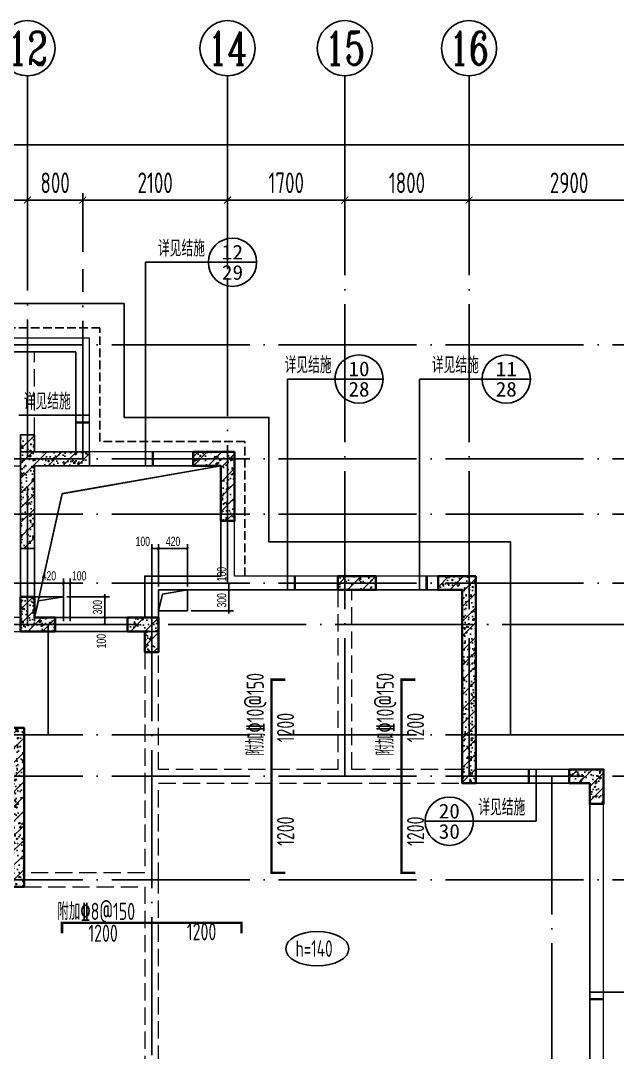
# Model space of a CAD drawing. Extents: x -1058961 to 23600, y -449123 to 2751847.
# Drawn here: x -319247 to -310597, y -391165 to -376215 of the extents above; entities that cross this region are included whole.
import ezdxf
from ezdxf.enums import TextEntityAlignment as Align

# ---------------------------------------------------------------- set-up
doc = ezdxf.new("R2010")
doc.units = 0
doc.header["$LTSCALE"] = 1000
for name, pattern in [('#P_--_20B1_001_t3$0$DASH', [0.35, 0.25, -0.1]), ('__DASH', [0.35, 0.25, -0.1]), ('DASH', [0.35, 0.25, -0.1]), ('DOTE', [2.42, 2, -0.2, 0.02, -0.2])]:
    doc.linetypes.add(name, pattern=pattern)
doc.layers.get('0').update_dxf_attribs({"linetype": 'CONTINUOUS'})
doc.layers.get('DEFPOINTS').update_dxf_attribs({"linetype": 'CONTINUOUS'})
for name, color, linetype in [('A-AXIS', 1, 'CONTINUOUS'), ('A-DOTE', 10, 'DOTE'), ('AXIS_NUM', 7, 'CONTINUOUS'), ('DIM_IDEN', 67, 'CONTINUOUS'), ('PUB_TEXT', 2, 'CONTINUOUS'), ('ROOF', 183, 'CONTINUOUS'), ('S-B板标注', 3, 'CONTINUOUS'), ('S-B板配筋', 6, 'CONTINUOUS'), ('S-B板配筋号', 7, 'CONTINUOUS'), ('S-D洞口', 4, 'CONTINUOUS'), ('S-D洞口标注', 3, 'CONTINUOUS'), ('S-L主梁线', 4, 'DASH'), ('S-Q墙填充', 252, 'CONTINUOUS'), ('S-Q墙实线', 6, 'CONTINUOUS'), ('S-Y一般标注', 3, 'CONTINUOUS'), ('S-Z柱填充', 252, 'CONTINUOUS'), ('S-Z柱实线', 6, 'CONTINUOUS'), ('看线', 251, 'CONTINUOUS')]:
    doc.layers.add(name, color=color, linetype=linetype)
doc.layers.add('平面-看线', color=45, linetype='CONTINUOUS', lineweight=15)
doc.styles.add('_TCH_AXIS', font='COMPLEX', dxfattribs={"bigfont": 'GBCBIG'})
doc.styles.add('_TCH_LABEL', font='simhei.ttf')
doc.styles.add('TSSD_Axis', font='complex.shx', dxfattribs={"width": 0.7, "bigfont": 'hztxt.shx'})
doc.styles.add('TSSD_DIMENSION', font='Tssdeng.shx', dxfattribs={"width": 0.7, "bigfont": 'tssdchn.shx'})
doc.styles.add('TSSD_REIN', font='tssdeng.shx', dxfattribs={"width": 0.7, "height": 300, "bigfont": 'tssdchn.shx'})
doc.styles.add('结构文字', font='zstxt.shx', dxfattribs={"width": 0.7, "bigfont": 'zshz.shx'})
doc.dimstyles.new('STRUCK30', dxfattribs={"dimscale": 0.33333, "dimtxt": 400, "dimasz": 121, "dimexe": 200, "dimexo": 150, "dimgap": 115, "dimtad": 1, "dimdec": 0, "dimdsep": 46, "dimtxsty": '结构文字', "dimblk": 'ARCHTICK', "dimcen": 400, "dimclrd": 3, "dimclre": 3, "dimclrt": 7, "dimadec": 0, "dimazin": 0, "dimtfac": 1, "dimtdec": 0, "dimtix": 1, "dimtmove": 2, "dimatfit": 3, "dimldrblk": '_DIMX', "dimfxl": 0, "dimtolj": 1, "dimtzin": 0, "dimarcsym": 0})
doc.dimstyles.new('TSSD_100_100', dxfattribs={"dimtxt": 300, "dimasz": 100, "dimexe": 100, "dimexo": 250, "dimgap": 100, "dimtad": 1, "dimdec": 0, "dimzin": 0, "dimdsep": 46, "dimtxsty": 'TSSD_DIMENSION', "dimblk": 'ARCHTICK', "dimcen": 0, "dimdle": 100, "dimclrt": 7, "dimadec": 0, "dimazin": 0, "dimtfac": 1, "dimtdec": 0, "dimtix": 1, "dimtmove": 2, "dimatfit": 3, "dimldrblk": 'ARCHTICK', "dimfxl": 0, "dimtolj": 1, "dimtzin": 0, "dimarcsym": 0})
pattern_1 = [(50, (79242.38, 113232.59), (215.17805, -18.82564), [22.5, -247.5]), (355, (79242.38, 113232.6), (-41.6254, 225.6576), [18, -198]), (100.4514, (79260.31, 113231.02), (173.5528, 206.8319), [19.1221, -210.3426]), (46.1842, (79242.38, 113292.6), (320.1723, -49.6557), [33.75, -371.25]), (96.6356, (79269.06, 113288.45), (280.3988, 292.2354), [28.683, -315.514]), (351.1842, (79242.38, 113292.6), (280.3986, 292.2356), [27, -297]), (21, (79272.38, 113277.59), (179.0721, -120.78567), [22.5, -247.5]), (326, (79272.38, 113277.6), (72.9946, 217.545), [18, -198]), (71.4514, (79287.3, 113267.52), (252.0668, 96.75915), [19.1221, -210.3426]), (37.5, (79242.38, 113232.59), (3.64796, 99.86816), [0, -195.6, 0, -201, 0, -198.75]), (7.5, (79242.38, 113232.59), (78.92086, 118.32351), [0, -114.6, 0, -191.1, 0, -75.75]), (327.5, (79175.48, 113232.59), (160.14673, -6.76646), [0, -75, 0, -234, 0, -310.5]), (317.5, (79145.48, 113232.59), (174.95585, 30.0315), [0, -97.5, 0, -155.4, 0, -220.5]), (45, (79242.38, 113232.59), (-106.066, 106.066), [])]

# ---------------------------------------------------------------- blocks, each defined once
blk = doc.blocks.new('ts_axno')
at = {"color": 0, "linetype": 'ByBlock', "lineweight": -2}
blk.add_circle((0, 0), 0.5, dxfattribs=at)
at = {"color": 0, "linetype": 'ByBlock', "lineweight": -2, "style": 'TSSD_Axis', "width": 0.7}
blk.add_attdef('A', text='', height=0.6, dxfattribs=at).set_placement((0, 0), align=Align.MIDDLE_CENTER)
blk = doc.blocks.new('_ArchTick')
at = {"color": 0, "linetype": 'ByBlock', "const_width": 0.15}
blk.add_lwpolyline([(-0.5, -0.5), (0.5, 0.5)], dxfattribs=at)
blk = doc.blocks.new('*D1067')
at = {"layer": 'DEFPOINTS', "color": 0}
for p in [(18500, 19250), (15700, 18250), (18500, 18250)]:
    blk.add_point(p, dxfattribs=at)
at = {"layer": 'S-Y一般标注', "color": 0, "lineweight": -2}
for p, q in [((15700, 18500), (15700, 19350)), ((18500, 18500), (18500, 19350)), ((15600, 19250), (18600, 19250))]:
    blk.add_line(p, q, dxfattribs=at)
at = {"layer": 'S-Y一般标注', "color": 0, "lineweight": -2, "xscale": 100, "yscale": 100, "zscale": 100, "rotation": 180}
blk.add_blockref('_ArchTick', (15700, 19250), dxfattribs=at)
at = {"layer": 'S-Y一般标注', "color": 0, "lineweight": -2, "xscale": 100, "yscale": 100, "zscale": 100}
blk.add_blockref('_ArchTick', (18500, 19250), dxfattribs=at)
at = {"layer": 'S-Y一般标注', "color": 7, "insert": (17100, 19500), "char_height": 300, "attachment_point": 5, "style": 'TSSD_DIMENSION'}
blk.add_mtext('\\A1;2800', dxfattribs=at)
blk = doc.blocks.new('*D1068')
at = {"layer": 'DEFPOINTS', "color": 0}
for p in [(19300, 19250), (18500, 18250), (19300, 18250)]:
    blk.add_point(p, dxfattribs=at)
at = {"layer": 'S-Y一般标注', "color": 0, "lineweight": -2}
for p, q in [((18500, 18500), (18500, 19350)), ((19300, 18500), (19300, 19350)), ((18400, 19250), (19400, 19250))]:
    blk.add_line(p, q, dxfattribs=at)
at = {"layer": 'S-Y一般标注', "color": 0, "lineweight": -2, "xscale": 100, "yscale": 100, "zscale": 100, "rotation": 180}
blk.add_blockref('_ArchTick', (18500, 19250), dxfattribs=at)
at = {"layer": 'S-Y一般标注', "color": 0, "lineweight": -2, "xscale": 100, "yscale": 100, "zscale": 100}
blk.add_blockref('_ArchTick', (19300, 19250), dxfattribs=at)
at = {"layer": 'S-Y一般标注', "color": 7, "insert": (18900, 19500), "char_height": 300, "attachment_point": 5, "style": 'TSSD_DIMENSION'}
blk.add_mtext('\\A1;800', dxfattribs=at)
blk = doc.blocks.new('*D1069')
at = {"layer": 'DEFPOINTS', "color": 0}
for p in [(23100, 19250), (21400, 18250), (23100, 18250)]:
    blk.add_point(p, dxfattribs=at)
at = {"layer": 'S-Y一般标注', "color": 0, "lineweight": -2}
for p, q in [((21400, 18500), (21400, 19350)), ((23100, 18500), (23100, 19350)), ((21300, 19250), (23200, 19250))]:
    blk.add_line(p, q, dxfattribs=at)
at = {"layer": 'S-Y一般标注', "color": 0, "lineweight": -2, "xscale": 100, "yscale": 100, "zscale": 100, "rotation": 180}
blk.add_blockref('_ArchTick', (21400, 19250), dxfattribs=at)
at = {"layer": 'S-Y一般标注', "color": 0, "lineweight": -2, "xscale": 100, "yscale": 100, "zscale": 100}
blk.add_blockref('_ArchTick', (23100, 19250), dxfattribs=at)
at = {"layer": 'S-Y一般标注', "color": 7, "insert": (22250, 19500), "char_height": 300, "attachment_point": 5, "style": 'TSSD_DIMENSION'}
blk.add_mtext('\\A1;1700', dxfattribs=at)
blk = doc.blocks.new('*D1070')
at = {"layer": 'DEFPOINTS', "color": 0}
for p in [(24900, 19250), (23100, 18250), (24900, 18250)]:
    blk.add_point(p, dxfattribs=at)
at = {"layer": 'S-Y一般标注', "color": 0, "lineweight": -2}
for p, q in [((23100, 18500), (23100, 19350)), ((24900, 18500), (24900, 19350)), ((23000, 19250), (25000, 19250))]:
    blk.add_line(p, q, dxfattribs=at)
at = {"layer": 'S-Y一般标注', "color": 0, "lineweight": -2, "xscale": 100, "yscale": 100, "zscale": 100, "rotation": 180}
blk.add_blockref('_ArchTick', (23100, 19250), dxfattribs=at)
at = {"layer": 'S-Y一般标注', "color": 0, "lineweight": -2, "xscale": 100, "yscale": 100, "zscale": 100}
blk.add_blockref('_ArchTick', (24900, 19250), dxfattribs=at)
at = {"layer": 'S-Y一般标注', "color": 7, "insert": (24000, 19500), "char_height": 300, "attachment_point": 5, "style": 'TSSD_DIMENSION'}
blk.add_mtext('\\A1;1800', dxfattribs=at)
blk = doc.blocks.new('*D1071')
at = {"layer": 'DEFPOINTS', "color": 0}
for p in [(27800, 19250), (24900, 18250), (27800, 18250)]:
    blk.add_point(p, dxfattribs=at)
at = {"layer": 'S-Y一般标注', "color": 0, "lineweight": -2}
for p, q in [((24900, 18500), (24900, 19350)), ((27800, 18500), (27800, 19350)), ((24800, 19250), (27900, 19250))]:
    blk.add_line(p, q, dxfattribs=at)
at = {"layer": 'S-Y一般标注', "color": 0, "lineweight": -2, "xscale": 100, "yscale": 100, "zscale": 100, "rotation": 180}
blk.add_blockref('_ArchTick', (24900, 19250), dxfattribs=at)
at = {"layer": 'S-Y一般标注', "color": 0, "lineweight": -2, "xscale": 100, "yscale": 100, "zscale": 100}
blk.add_blockref('_ArchTick', (27800, 19250), dxfattribs=at)
at = {"layer": 'S-Y一般标注', "color": 7, "insert": (26350, 19500), "char_height": 300, "attachment_point": 5, "style": 'TSSD_DIMENSION'}
blk.add_mtext('\\A1;2900', dxfattribs=at)
blk = doc.blocks.new('*D1084')
at = {"layer": 'DEFPOINTS', "color": 0}
for p in [(54600, 20050), (4600, 18250), (54600, 18250)]:
    blk.add_point(p, dxfattribs=at)
at = {"layer": 'S-Y一般标注', "color": 0, "lineweight": -2}
for p, q in [((4500, 20050), (54700, 20050)), ((4600, 18500), (4600, 20150)), ((54600, 18500), (54600, 20150))]:
    blk.add_line(p, q, dxfattribs=at)
at = {"layer": 'S-Y一般标注', "color": 0, "lineweight": -2, "xscale": 100, "yscale": 100, "zscale": 100, "rotation": 180}
blk.add_blockref('_ArchTick', (4600, 20050), dxfattribs=at)
at = {"layer": 'S-Y一般标注', "color": 0, "lineweight": -2, "xscale": 100, "yscale": 100, "zscale": 100}
blk.add_blockref('_ArchTick', (54600, 20050), dxfattribs=at)
at = {"layer": 'S-Y一般标注', "color": 7, "insert": (29600, 20300), "char_height": 300, "attachment_point": 5, "style": 'TSSD_DIMENSION'}
blk.add_mtext('\\A1;50000', dxfattribs=at)
blk = doc.blocks.new('*D1096')
at = {"layer": 'DEFPOINTS', "color": 0}
for p in [(21400, 19250), (19300, 18250), (21400, 18250)]:
    blk.add_point(p, dxfattribs=at)
at = {"layer": 'S-Y一般标注', "color": 0, "lineweight": -2}
for p, q in [((19300, 18500), (19300, 19350)), ((21400, 18500), (21400, 19350)), ((19200, 19250), (21500, 19250))]:
    blk.add_line(p, q, dxfattribs=at)
at = {"layer": 'S-Y一般标注', "color": 0, "lineweight": -2, "xscale": 100, "yscale": 100, "zscale": 100, "rotation": 180}
blk.add_blockref('_ArchTick', (19300, 19250), dxfattribs=at)
at = {"layer": 'S-Y一般标注', "color": 0, "lineweight": -2, "xscale": 100, "yscale": 100, "zscale": 100}
blk.add_blockref('_ArchTick', (21400, 19250), dxfattribs=at)
at = {"layer": 'S-Y一般标注', "color": 7, "insert": (20350, 19500), "char_height": 300, "attachment_point": 5, "style": 'TSSD_DIMENSION'}
blk.add_mtext('\\A1;2100', dxfattribs=at)
blk = doc.blocks.new('20210731.05472099')
at = {"layer": 'ROOF', "ltscale": 0.8}
for points in [[(21200, 3000), (21200, 8000), (19350, 8000), (19350, 10800), (15850, 10800), (15850, 12600), (13750, 12600), (13750, 14250), (8150, 14250), (8150, 12600), (6050, 12600), (6050, 10800), (2550, 10800), (2550, 8500), (1850, 8500)], [(8850, 12100), (8850, 13550), (13050, 13550), (13050, 12100), (12250, 12100), (12250, 9500), (14250, 9500), (14250, 10100), (18650, 10100), (18650, 7300), (20500, 7300), (20500, 3000), (14050, 3000), (14050, 1200), (7850, 1200), (7850, 3000), (2050, 3000), (2050, 7300), (3250, 7300), (3250, 10100), (4850, 10100), (4850, 7300), (9600, 7300)]]:
    blk.add_lwpolyline(points, dxfattribs=at)
blk.add_lwpolyline([(15150, 10300), (15150, 11900), (12450, 11900), (12450, 9701), (14050, 9701), (14050, 10300)], close=True, dxfattribs=at)
at = {"layer": '平面-看线', "linetype": 'DASH', "ltscale": 0.8}
blk.add_lwpolyline([(20900, 3000), (20700, 3000), (20700, 7500), (18850, 7500), (18850, 10300), (15350, 10300), (15350, 12100), (13250, 12100), (13250, 13750), (8650, 13750), (8650, 12100), (6550, 12100), (6550, 10300), (3050, 10300), (3050, 8400)], dxfattribs=at)
at = {"layer": '看线', "color": 202, "linetype": '#P_--_20B1_001_t3$0$DASH', "ltscale": 0.5}
blk.add_lwpolyline([(15500, 10300), (15500, 12250), (13400, 12250), (13400, 13900), (8500, 13900), (8500, 12250), (6400, 12250), (6400, 10300)], dxfattribs=at)
blk = doc.blocks.new('20210807.15294921')
at = {"layer": 'S-Q墙填充'}
h = blk.add_hatch(dxfattribs=at)
h.set_pattern_fill('ARMORED', color=252, scale=30, style=0)
h.set_pattern_definition([(50, (73980.54, 281268.66), (215.17805, -18.82564), [22.5, -247.5]), (355, (73980.54, 281268.66), (-41.6254, 225.65764), [18, -198]), (100.4514, (73998.48, 281267.1), (173.55281, 206.83186), [19.12206, -210.34263]), (46.1842, (73980.54, 281328.66), (320.1723, -49.6557), [33.75, -371.25]), (96.6356, (74007.23, 281324.53), (280.3988, 292.23536), [28.6831, -315.5139]), (351.1842, (73980.54, 281328.66), (280.3986, 292.2356), [27, -297]), (21, (74010.54, 281313.66), (179.07212, -120.78567), [22.5, -247.5]), (326, (74010.54, 281313.66), (72.9946, 217.54501), [18, -198]), (71.4514, (74025.47, 281303.6), (252.06679, 96.75915), [19.12206, -210.34263]), (37.5, (73980.544, 281268.66), (3.647957, 99.868156), [0, -195.6, 0, -201, 0, -198.75]), (7.5, (73980.54, 281268.66), (78.92086, 118.323514), [0, -114.6, 0, -191.1, 0, -75.75]), (327.5, (73913.644, 281268.66), (160.14673, -6.766462), [0, -75, 0, -234, 0, -310.5]), (317.5, (73883.64, 281268.66), (174.95585, 30.031495), [0, -97.5, 0, -155.4, 0, -220.5]), (45, (73980.54, 281268.66), (-106.06602, 106.06602), [])])
h.paths.add_polyline_path([(72116, 67840), (72116, 66540), (72316, 66540), (72316, 67740), (73115, 67740), (73115, 67940), (72316, 67940), (72316, 68190), (72116, 68190)])
h = blk.add_hatch(dxfattribs=at)
h.set_pattern_fill('ARMORED', color=252, scale=30, style=0)
h.set_pattern_definition(pattern_1)
h.paths.add_polyline_path([(75216, 67940), (74616, 67940), (74616, 67740), (75016, 67740), (75016, 66940), (75216, 66940)])
h = blk.add_hatch(dxfattribs=at)
h.set_pattern_fill('ARMORED', color=252, scale=30, style=0)
h.set_pattern_definition(pattern_1)
h.paths.add_polyline_path([(78716, 66140), (78166, 66140), (78166, 65940), (78516, 65940), (78516, 63140), (78716, 63140)])
h = blk.add_hatch(dxfattribs=at)
h.set_pattern_fill('ARMORED', color=252, scale=30, style=0)
h.set_pattern_definition(pattern_1)
h.paths.add_polyline_path([(72166, 61640), (72166, 62790), (72166, 63240), (72166, 63940), (71966, 63940), (71966, 63240), (71966, 62790), (71966, 61840), (71766, 61840), (71766, 61640)])
at = {"layer": 'S-Z柱填充'}
h = blk.add_hatch(dxfattribs=at)
h.set_pattern_fill('ARMORED', color=252, scale=30, style=0)
h.set_pattern_definition(pattern_1)
h.paths.add_polyline_path([(77266, 66140), (76716, 66140), (76716, 65940), (77266, 65940)])
h = blk.add_hatch(dxfattribs=at)
h.set_pattern_fill('ARMORED', color=252, scale=30, style=0)
h.set_pattern_definition(pattern_1)
h.paths.add_polyline_path([(72316, 65840), (72116, 65840), (72116, 65340), (72616, 65340), (72616, 65540), (72316, 65540)])
h = blk.add_hatch(dxfattribs=at)
h.set_pattern_fill('ARMORED', color=252, scale=30, style=0)
h.set_pattern_definition(pattern_1)
h.paths.add_polyline_path([(74115, 65540), (73665, 65540), (73665, 65340), (73915, 65340), (73915, 65040), (74115, 65040)])
h = blk.add_hatch(dxfattribs=at)
h.set_pattern_fill('ARMORED', color=252, scale=30, style=0)
h.set_pattern_definition(pattern_1)
h.paths.add_polyline_path([(80066, 63140), (80366, 63140), (80366, 62840), (80566, 62840), (80566, 63340), (80066, 63340)])
at = {"layer": 'S-D洞口', "color": 5}
blk.add_lwpolyline([(75016, 67740), (72316, 67740), (72316, 65540), (72720, 67335), (75016, 67740), (75016, 66140), (73915, 66140), (73915, 65540), (72316, 65540)], dxfattribs=at)
at = {"layer": 'S-L主梁线', "linetype": 'ByBlock', "lineweight": 18}
for p, q in [((72215, 69590), (69416, 69590)), ((73116, 69590), (72215, 69590)), ((73115, 67940), (73116, 69590)), ((74616, 67940), (73115, 67940)), ((75016, 66940), (75016, 66140)), ((75216, 66140), (75216, 66940)), ((72316, 65840), (72316, 66540)), ((73915, 66140), (73915, 65540)), ((75016, 66140), (73915, 66140)), ((76716, 66140), (75216, 66140)), ((78166, 66140), (77266, 66140)), ((73665, 65540), (72616, 65540)), ((80066, 63340), (78716, 63340)), ((80566, 59240), (80566, 62840))]:
    blk.add_line(p, q, dxfattribs=at)
at = {"layer": 'S-L主梁线', "linetype": '__DASH', "lineweight": 18}
for p, q in [((72315, 69390), (72916, 69390)), ((72316, 68190), (72315, 69390)), ((72916, 69390), (72915, 67940)), ((72316, 68140), (72316, 68190)), ((69516, 67740), (72116, 67740)), ((73115, 67740), (74616, 67740)), ((72116, 66540), (72116, 65840)), ((74115, 65540), (74115, 65940)), ((74115, 65940), (75116, 65940)), ((75116, 65940), (76716, 65940)), ((76716, 65940), (76716, 63340)), ((76916, 63340), (76916, 65940)), ((77266, 65940), (78166, 65940)), ((72116, 65540), (69516, 65540)), ((69516, 65340), (72116, 65340)), ((72616, 65340), (73665, 65340)), ((73916, 65041), (73916, 63240)), ((74116, 63340), (74116, 65041)), ((73916, 63240), (73916, 61840)), ((76716, 63340), (74116, 63340)), ((78516, 63340), (76916, 63340)), ((74116, 63140), (76816, 63140)), ((74116, 61740), (74116, 63140)), ((76816, 63140), (78516, 63140)), ((78716, 63140), (80066, 63140)), ((80366, 62840), (80366, 59240)), ((73916, 61840), (72166, 61840)), ((72166, 61640), (73916, 61640)), ((73916, 61640), (73916, 59090)), ((74116, 59090), (74116, 61740))]:
    blk.add_line(p, q, dxfattribs=at)
at = {"layer": 'S-Q墙实线'}
blk.add_lwpolyline([(72116, 67840), (72116, 66540), (72316, 66540), (72316, 67740), (73115, 67740), (73115, 67940), (72316, 67940), (72316, 68190), (72116, 68190)], close=True, dxfattribs=at)
at = {"layer": 'S-Q墙实线', "lineweight": 35}
for points in [[(75216, 67940), (74616, 67940), (74616, 67740), (75016, 67740), (75016, 66940), (75216, 66940)], [(78716, 66140), (78166, 66140), (78166, 65940), (78516, 65940), (78516, 63140), (78716, 63140)], [(72166, 61640), (72166, 62790), (72166, 63240), (72166, 63940), (71966, 63940), (71966, 63240), (71966, 62790), (71966, 61840), (71766, 61840), (71766, 61640)]]:
    blk.add_lwpolyline(points, close=True, dxfattribs=at)
at = {"layer": 'S-Z柱实线', "lineweight": 35}
for points in [[(77266, 66140), (76716, 66140), (76716, 65940), (77266, 65940)], [(72316, 65840), (72116, 65840), (72116, 65340), (72616, 65340), (72616, 65540), (72316, 65540)], [(74115, 65540), (73665, 65540), (73665, 65340), (73915, 65340), (73915, 65040), (74115, 65040)], [(80066, 63140), (80366, 63140), (80366, 62840), (80566, 62840), (80566, 63340), (80066, 63340)]]:
    blk.add_lwpolyline(points, close=True, dxfattribs=at)
blk = doc.blocks.new('*D2876')
at = {"layer": 'DEFPOINTS', "color": 0}
for p in [(-318627, -384565), (-318027, -384565), (-318627, -384865)]:
    blk.add_point(p, dxfattribs=at)
at = {"layer": 'S-D洞口标注', "color": 3, "lineweight": -2}
for p, q in [((-318577, -384565), (-317960, -384565)), ((-318027, -384565), (-318027, -384525)), ((-318027, -384865), (-318027, -384565)), ((-318577, -384865), (-317960, -384865)), ((-318027, -384865), (-318027, -384905))]:
    blk.add_line(p, q, dxfattribs=at)
at = {"layer": 'S-D洞口标注', "color": 3, "lineweight": -2, "xscale": 40.33293, "yscale": 40.33293, "zscale": 40.33293}
for p, rotation in [((-318027, -384565), 270), ((-318027, -384865), 90)]:
    blk.add_blockref('_ArchTick', p, dxfattribs=dict(at, rotation=rotation))
at = {"layer": 'S-D洞口标注', "color": 7, "insert": (-318132, -384715), "char_height": 133.3, "attachment_point": 5, "rotation": 90, "style": '结构文字'}
blk.add_mtext('\\A1;300', dxfattribs=at)
blk = doc.blocks.new('_DIMX')
blk.add_line((-150, 0), (150, 0))
at = {"const_width": 50}
blk.add_lwpolyline([(-70, -70), (70, 70)], dxfattribs=at)
blk = doc.blocks.new('*D2877')
at = {"layer": 'DEFPOINTS', "color": 0}
for p in [(-318627, -384366), (-319047, -384966), (-318627, -384965)]:
    blk.add_point(p, dxfattribs=at)
at = {"layer": 'S-D洞口标注', "color": 3, "lineweight": -2}
for p, q in [((-319047, -384916), (-319047, -384299)), ((-318627, -384915), (-318627, -384299)), ((-319047, -384366), (-318627, -384366))]:
    blk.add_line(p, q, dxfattribs=at)
at = {"layer": 'S-D洞口标注', "color": 3, "lineweight": -2, "xscale": 40.33293, "yscale": 40.33293, "zscale": 40.33293, "rotation": 180}
blk.add_blockref('_ArchTick', (-319047, -384366), dxfattribs=at)
at = {"layer": 'S-D洞口标注', "color": 3, "lineweight": -2, "xscale": 40.33293, "yscale": 40.33293, "zscale": 40.33293}
blk.add_blockref('_ArchTick', (-318627, -384366), dxfattribs=at)
at = {"layer": 'S-D洞口标注', "color": 7, "insert": (-318837, -384261), "char_height": 133.3, "attachment_point": 5, "style": '结构文字'}
blk.add_mtext('\\A1;420', dxfattribs=at)
blk = doc.blocks.new('*D2878')
at = {"layer": 'DEFPOINTS', "color": 0}
for p in [(-318527, -384366), (-318627, -384965), (-318527, -384965)]:
    blk.add_point(p, dxfattribs=at)
at = {"layer": 'S-D洞口标注', "color": 3, "lineweight": -2}
for p, q in [((-318627, -384915), (-318627, -384299)), ((-318527, -384915), (-318527, -384299)), ((-318627, -384366), (-318527, -384366))]:
    blk.add_line(p, q, dxfattribs=at)
at = {"layer": 'S-D洞口标注', "color": 3, "lineweight": -2, "xscale": 40.33293, "yscale": 40.33293, "zscale": 40.33293, "rotation": 180}
blk.add_blockref('_ArchTick', (-318627, -384366), dxfattribs=at)
at = {"layer": 'S-D洞口标注', "color": 3, "lineweight": -2, "xscale": 40.33293, "yscale": 40.33293, "zscale": 40.33293}
blk.add_blockref('_ArchTick', (-318527, -384366), dxfattribs=at)
at = {"layer": 'S-D洞口标注', "color": 7, "insert": (-318398, -384261), "char_height": 133.3, "attachment_point": 5, "style": '结构文字'}
blk.add_mtext('\\A1;100', dxfattribs=at)
blk = doc.blocks.new('*D2879')
at = {"layer": 'DEFPOINTS', "color": 0}
for p in [(-318627, -384865), (-318027, -384865), (-318627, -384965)]:
    blk.add_point(p, dxfattribs=at)
at = {"layer": 'S-D洞口标注', "color": 3, "lineweight": -2}
for p, q in [((-318577, -384865), (-317960, -384865)), ((-318027, -384965), (-318027, -384865)), ((-318577, -384965), (-317960, -384965))]:
    blk.add_line(p, q, dxfattribs=at)
at = {"layer": 'S-D洞口标注', "color": 3, "lineweight": -2, "xscale": 40.33293, "yscale": 40.33293, "zscale": 40.33293}
for p, rotation in [((-318027, -384865), 90), ((-318027, -384965), 270)]:
    blk.add_blockref('_ArchTick', p, dxfattribs=dict(at, rotation=rotation))
at = {"layer": 'S-D洞口标注', "color": 7, "insert": (-318077, -385207), "char_height": 133.3, "attachment_point": 5, "rotation": 90, "style": '结构文字'}
blk.add_mtext('\\A1;100', dxfattribs=at)
blk = doc.blocks.new('*D2888')
at = {"layer": 'DEFPOINTS', "color": 0}
for p in [(-316827, -384465), (-316227, -384465), (-316827, -384765)]:
    blk.add_point(p, dxfattribs=at)
at = {"layer": 'S-D洞口标注', "color": 3, "lineweight": -2}
for p, q in [((-316777, -384465), (-316160, -384465)), ((-316227, -384465), (-316227, -384425)), ((-316227, -384765), (-316227, -384465)), ((-316777, -384765), (-316160, -384765)), ((-316227, -384765), (-316227, -384806))]:
    blk.add_line(p, q, dxfattribs=at)
at = {"layer": 'S-D洞口标注', "color": 3, "lineweight": -2, "xscale": 40.33293, "yscale": 40.33293, "zscale": 40.33293}
for p, rotation in [((-316227, -384465), 270), ((-316227, -384765), 90)]:
    blk.add_blockref('_ArchTick', p, dxfattribs=dict(at, rotation=rotation))
at = {"layer": 'S-D洞口标注', "color": 7, "insert": (-316332, -384615), "char_height": 133.3, "attachment_point": 5, "rotation": 90, "style": '结构文字'}
blk.add_mtext('\\A1;300', dxfattribs=at)
blk = doc.blocks.new('*D2889')
at = {"layer": 'DEFPOINTS', "color": 0}
for p in [(-316827, -383866), (-317247, -384466), (-316827, -384465)]:
    blk.add_point(p, dxfattribs=at)
at = {"layer": 'S-D洞口标注', "color": 3, "lineweight": -2}
for p, q in [((-317247, -384416), (-317247, -383799)), ((-317247, -383866), (-316827, -383866)), ((-316827, -384415), (-316827, -383799))]:
    blk.add_line(p, q, dxfattribs=at)
at = {"layer": 'S-D洞口标注', "color": 3, "lineweight": -2, "xscale": 40.33293, "yscale": 40.33293, "zscale": 40.33293, "rotation": 180}
blk.add_blockref('_ArchTick', (-317247, -383866), dxfattribs=at)
at = {"layer": 'S-D洞口标注', "color": 3, "lineweight": -2, "xscale": 40.33293, "yscale": 40.33293, "zscale": 40.33293}
blk.add_blockref('_ArchTick', (-316827, -383866), dxfattribs=at)
at = {"layer": 'S-D洞口标注', "color": 7, "insert": (-317037, -383761), "char_height": 133.3, "attachment_point": 5, "style": '结构文字'}
blk.add_mtext('\\A1;420', dxfattribs=at)
blk = doc.blocks.new('*D2890')
at = {"layer": 'DEFPOINTS', "color": 0}
for p in [(-316827, -384365), (-316827, -384465), (-316227, -384365)]:
    blk.add_point(p, dxfattribs=at)
at = {"layer": 'S-D洞口标注', "color": 3, "lineweight": -2}
for p, q in [((-316777, -384365), (-316160, -384365)), ((-316777, -384465), (-316160, -384465)), ((-316227, -384465), (-316227, -384365))]:
    blk.add_line(p, q, dxfattribs=at)
at = {"layer": 'S-D洞口标注', "color": 3, "lineweight": -2, "xscale": 40.33293, "yscale": 40.33293, "zscale": 40.33293}
for p, rotation in [((-316227, -384365), 90), ((-316227, -384465), 270)]:
    blk.add_blockref('_ArchTick', p, dxfattribs=dict(at, rotation=rotation))
at = {"layer": 'S-D洞口标注', "color": 7, "insert": (-316332, -384236), "char_height": 133.3, "attachment_point": 5, "rotation": 90, "style": '结构文字'}
blk.add_mtext('\\A1;100', dxfattribs=at)
blk = doc.blocks.new('*D2891')
at = {"layer": 'DEFPOINTS', "color": 0}
for p in [(-317247, -383866), (-317347, -384466), (-317247, -384466)]:
    blk.add_point(p, dxfattribs=at)
at = {"layer": 'S-D洞口标注', "color": 3, "lineweight": -2}
for p, q in [((-317347, -384416), (-317347, -383799)), ((-317347, -383866), (-317247, -383866)), ((-317247, -384416), (-317247, -383799))]:
    blk.add_line(p, q, dxfattribs=at)
at = {"layer": 'S-D洞口标注', "color": 3, "lineweight": -2, "xscale": 40.33293, "yscale": 40.33293, "zscale": 40.33293, "rotation": 180}
blk.add_blockref('_ArchTick', (-317347, -383866), dxfattribs=at)
at = {"layer": 'S-D洞口标注', "color": 3, "lineweight": -2, "xscale": 40.33293, "yscale": 40.33293, "zscale": 40.33293}
blk.add_blockref('_ArchTick', (-317247, -383866), dxfattribs=at)
at = {"layer": 'S-D洞口标注', "color": 7, "insert": (-317476, -383761), "char_height": 133.3, "attachment_point": 5, "style": '结构文字'}
blk.add_mtext('\\A1;100', dxfattribs=at)
blk = doc.blocks.new('20210811.10013268')
at = {"layer": 'DIM_IDEN'}
for p, q in [((15665, 16253), (16574, 16253)), ((15665, 13305), (15665, 16253)), ((17274, 16253), (16574, 16253)), ((17723, 14561), (18408, 14561)), ((17723, 11505), (17723, 14561)), ((19108, 14561), (18408, 14561)), ((19634, 14561), (20543, 14561)), ((19634, 11505), (19634, 14561)), ((21243, 14561), (20543, 14561)), ((14599, 14036), (13828, 14036)), ((14853, 14036), (14599, 14036)), ((21325, 8905), (21325, 8154)), ((20417, 8154), (19717, 8154)), ((21325, 8154), (20417, 8154)), ((22103, 5679), (23279, 5679))]:
    blk.add_line(p, q, dxfattribs=at)
at = {"layer": 'DIM_IDEN', "const_width": 35}
for points in [[(14853, 13931), (14653, 13931)], [(15770, 13305), (15770, 13505)], [(17828, 11505), (17828, 11705)], [(19739, 11505), (19739, 11705)], [(21220, 8905), (21220, 8705)], [(22103, 5574), (22303, 5574)]]:
    blk.add_lwpolyline(points, dxfattribs=at)
at = {"layer": 'DIM_IDEN'}
for centre in [(16924, 16253), (18758, 14561), (20893, 14561), (20067, 8154)]:
    blk.add_circle(centre, 350, dxfattribs=at)
at = {"layer": 'PUB_TEXT', "style": '_TCH_AXIS'}
for p in [(15844, 16336), (17679, 14645), (19814, 14645), (13898, 14119), (20487, 8237)]:
    blk.add_text('详见结施', height=236.3, dxfattribs=at).set_placement(p)
at = {"layer": 'PUB_TEXT', "style": '_TCH_LABEL'}
for s, height, width, p, p2 in [('12', 211.6, 1.022989, (16768, 16294), (17079, 16294)), ('29', 212.7, 1.00565, (16770, 16000), (17078, 16000)), ('10', 213.8, 0.988889, (18606, 14602), (18910, 14602)), ('11', 210.8, 1.034884, (20736, 14602), (21050, 14602)), ('28', 213.8, 0.988889, (18606, 14307), (18910, 14307)), ('28', 213.8, 0.988889, (20741, 14307), (21045, 14307)), ('20', 213.8, 0.988889, (19915, 8194), (20219, 8194)), ('30', 212.7, 1.00565, (19913, 7900), (20221, 7900))]:
    blk.add_text(s, height=height, dxfattribs=dict(at, width=width)).set_placement(p, p2, align=Align.FIT)
blk = doc.blocks.new('20210726.16395156')
at = {"layer": 'A-AXIS'}
for p, q in [((18500, 18249.9), (18500, 21049.9)), ((21400, 18249.9), (21400, 21049.9)), ((23100, 18249.9), (23100, 21049.9)), ((24900, 18249.9), (24900, 21049.9))]:
    blk.add_line(p, q, dxfattribs=at)
at = {"layer": 'A-DOTE'}
for p, q in [((18500, 13100.3), (18500, 18249.9)), ((19300, 15500), (19300, 18249.9)), ((21400, 13700), (21400, 18249.9)), ((23100, 10900), (23100, 18249.9)), ((24900, 10900), (24900, 18249.9)), ((55600, 17150), (3600, 17150)), ((55600, 15500), (3600, 15500)), ((55600, 14700), (3600, 14700)), ((55600, 13700), (3600, 13700)), ((20299.8, 13700), (20300, 3600)), ((3600, 13100.3), (55600, 13100.3)), ((18800, 11500), (18800, 13100)), ((55600, 11500), (3600, 11500)), ((55600, 10900), (3600, 10900)), ((26100, 10900), (26100, 3600)), ((55600, 9400), (3600, 9400))]:
    blk.add_line(p, q, dxfattribs=at)
at = {"layer": 'A-AXIS'}
ref = blk.add_blockref('ts_axno', (18500, 21449.9), dxfattribs=dict(at, xscale=800, yscale=800, zscale=800))
ref.add_attrib('7', '12', dxfattribs={"layer": 'AXIS_NUM', "height": 480, "style": 'TSSD_Axis', "width": 0.7}).set_placement((18500, 21449.9), align=Align.MIDDLE_CENTER)
ref = blk.add_blockref('ts_axno', (21400, 21449.9), dxfattribs=dict(at, xscale=800, yscale=800, zscale=800))
ref.add_attrib('8', '14', dxfattribs={"layer": 'AXIS_NUM', "height": 480, "style": 'TSSD_Axis', "width": 0.7}).set_placement((21400, 21449.9), align=Align.MIDDLE_CENTER)
ref = blk.add_blockref('ts_axno', (23100, 21449.9), dxfattribs=dict(at, xscale=800, yscale=800, zscale=800))
ref.add_attrib('9', '15', dxfattribs={"layer": 'AXIS_NUM', "height": 480, "style": 'TSSD_Axis', "width": 0.7}).set_placement((23100, 21449.9), align=Align.MIDDLE_CENTER)
ref = blk.add_blockref('ts_axno', (24900, 21449.9), dxfattribs=dict(at, xscale=800, yscale=800, zscale=800))
ref.add_attrib('10', '16', dxfattribs={"layer": 'AXIS_NUM', "height": 480, "style": 'TSSD_Axis', "width": 0.7}).set_placement((24900, 21449.9), align=Align.MIDDLE_CENTER)
at = {"layer": 'S-Y一般标注'}
for base, p1, p2, picture, middle in [((54600, 20049.9), (4600, 18249.9), (54600, 18249.9), '*D1084', (29600, 20299.9)), ((18500, 19249.9), (15700, 18249.9), (18500, 18249.9), '*D1067', (17100, 19499.9)), ((19300, 19249.9), (18500, 18249.9), (19300, 18249.9), '*D1068', (18900, 19499.9)), ((21400, 19249.9), (19300, 18249.9), (21400, 18249.9), '*D1096', (20350, 19499.9)), ((23100, 19249.9), (21400, 18249.9), (23100, 18249.9), '*D1069', (22250, 19499.9)), ((24900, 19249.9), (23100, 18249.9), (24900, 18249.9), '*D1070', (24000, 19499.9)), ((27800, 19249.9), (24900, 18249.9), (27800, 18249.9), '*D1071', (26350, 19499.9))]:
    dim = blk.add_linear_dim(base=base, p1=p1, p2=p2, dimstyle='TSSD_100_100', dxfattribs=at)
    dim.commit()
    dim.dimension.update_dxf_attribs({"geometry": picture, "text_midpoint": middle})

msp = doc.modelspace()

# ---------------------------------------------------------------- linework, layer by layer
at = {"layer": 'S-B板标注', "extrusion": (0, 0, -1)}
msp.add_ellipse((-314946.77, -389662.96), major_axis=(457.33, -0.02), ratio=0.54724159, dxfattribs=at)
at = {"layer": 'S-B板配筋', "lineweight": 35, "const_width": 35}
for points in [[(-315411.6, -388565.19), (-315611.6, -388565.19), (-315611.6, -385765.19), (-315411.6, -385765.19)], [(-313527.7, -388565.19), (-313727.7, -388565.19), (-313727.7, -385765.19), (-313527.7, -385765.19)], [(-316046.84, -389438.2), (-316046.84, -389288.2), (-318646.84, -389288.2), (-318646.84, -389438.2)]]:
    msp.add_lwpolyline(points, dxfattribs=at)
at = {"layer": 'S-D洞口', "color": 5}
for points in [[(-316346.84, -382665.19), (-319046.84, -382665.19), (-319046.84, -384864.92), (-318642.79, -383069.24), (-316346.84, -382665.19), (-316346.76, -384265.17), (-317447, -384265.17), (-317447, -384864.79), (-319046.84, -384864.92)], [(-317247.05, -384765.19), (-316827.05, -384765.19), (-316827.05, -384465.19), (-317247.05, -384465.19), (-317247.05, -384765.19), (-317188.72, -384523.52), (-316827.05, -384465.19)], [(-319046.84, -384864.92), (-318626.84, -384864.92), (-318626.84, -384564.92), (-319046.84, -384564.92), (-319046.84, -384864.92), (-318988.51, -384623.25), (-318626.84, -384564.92)]]:
    msp.add_lwpolyline(points, dxfattribs=at)

# ---------------------------------------------------------------- block references
at = {"layer": 'A-DOTE'}
msp.add_blockref('20210726.16395156', (-337646.84, -398065.24), dxfattribs=at)
at = {"layer": 'PUB_TEXT'}
msp.add_blockref('20210811.10013268', (-333099.88, -395969.82), dxfattribs=at)
at = {"layer": 'ROOF'}
msp.add_blockref('20210731.05472099', (-331496.84, -394565.19), dxfattribs=at)
at = {"layer": 'S-Q墙填充'}
msp.add_blockref('20210807.15294921', (-391362.49, -450404.74), dxfattribs=at)

# ---------------------------------------------------------------- texts
at = {"layer": 'S-B板标注', "color": 7, "style": 'TSSD_REIN', "width": 0.7}
msp.add_text('h=140', height=240, rotation=359.997282, dxfattribs=at).set_placement((-315261.78, -389781.09))
at = {"layer": 'S-B板配筋号', "color": 1, "style": 'TSSD_REIN', "width": 0.7}
for p in [(-315971.46, -386266.74), (-314087.55, -386266.74)]:
    msp.add_text('附加%%13210@150', height=250, rotation=449.999992, dxfattribs=at).set_placement(p, align=Align.TOP_CENTER)
at = {"layer": 'S-B板配筋号', "style": 'TSSD_REIN', "width": 0.7}
for p in [(-315531.6, -386459.09), (-313647.7, -386459.09), (-315531.6, -387960.59), (-313647.7, -387960.59)]:
    msp.add_text('1200', height=250, rotation=449.999992, dxfattribs=at).set_placement(p, align=Align.TOP_CENTER)
at = {"layer": 'S-B板配筋号', "color": 1, "style": 'TSSD_REIN', "width": 0.7}
msp.add_text('附加%%1328@150', height=250, dxfattribs=at).set_placement((-318713.9, -389247.64))
at = {"layer": 'S-B板配筋号', "style": 'TSSD_REIN', "width": 0.7}
for p in [(-316623.67, -389291.23), (-318051.31, -389313.52)]:
    msp.add_text('1200', height=250, dxfattribs=at).set_placement(p, align=Align.TOP_CENTER)

# ---------------------------------------------------------------- dimensions: what is measured, and where the dimension line sits
at = {"layer": 'S-D洞口标注'}
for base, p1, p2, picture, middle in [((-317246.99, -383865.72), (-317347.06, -384465.72), (-317246.99, -384465.72), '*D2891', (-317475.95, -383760.72)), ((-318526.85, -384365.52), (-318626.84, -384964.92), (-318526.85, -384964.92), '*D2878', (-318397.96, -384260.52))]:
    dim = msp.add_linear_dim(base=base, p1=p1, p2=p2, dimstyle='STRUCK30', dxfattribs=at)
    dim.commit()
    dim.dimension.update_dxf_attribs({"geometry": picture, "text_midpoint": middle, "dimtype": 160})
for base, p1, p2, picture, middle in [((-316826.99, -383865.72), (-317246.99, -384465.72), (-316826.99, -384465.12), '*D2889', (-317036.99, -383760.72)), ((-318626.84, -384365.52), (-319046.84, -384965.52), (-318626.84, -384964.92), '*D2877', (-318836.84, -384260.52))]:
    dim = msp.add_linear_dim(base=base, p1=p1, p2=p2, dimstyle='STRUCK30', dxfattribs=at)
    dim.commit()
    dim.dimension.update_dxf_attribs({"geometry": picture, "text_midpoint": middle})
for base, p1, p2, picture, middle in [((-316227.05, -384365.19), (-316827.05, -384465.19), (-316827.05, -384365.19), '*D2890', (-316332.05, -384236.3)), ((-318026.84, -384864.92), (-318626.84, -384964.92), (-318626.84, -384864.92), '*D2879', (-318076.84, -385206.84))]:
    dim = msp.add_linear_dim(base=base, p1=p1, p2=p2, angle=90, dimstyle='STRUCK30', dxfattribs=at)
    dim.commit()
    dim.dimension.update_dxf_attribs({"geometry": picture, "text_midpoint": middle, "dimtype": 160})
for base, p1, p2, picture, middle in [((-316227.05, -384465.19), (-316827.05, -384765.19), (-316827.05, -384465.19), '*D2888', (-316332.05, -384615.19)), ((-318026.84, -384564.92), (-318626.84, -384864.92), (-318626.84, -384564.92), '*D2876', (-318131.84, -384714.92))]:
    dim = msp.add_linear_dim(base=base, p1=p1, p2=p2, angle=90, dimstyle='STRUCK30', dxfattribs=at)
    dim.commit()
    dim.dimension.update_dxf_attribs({"geometry": picture, "text_midpoint": middle})

doc.saveas('drawing.dxf')
